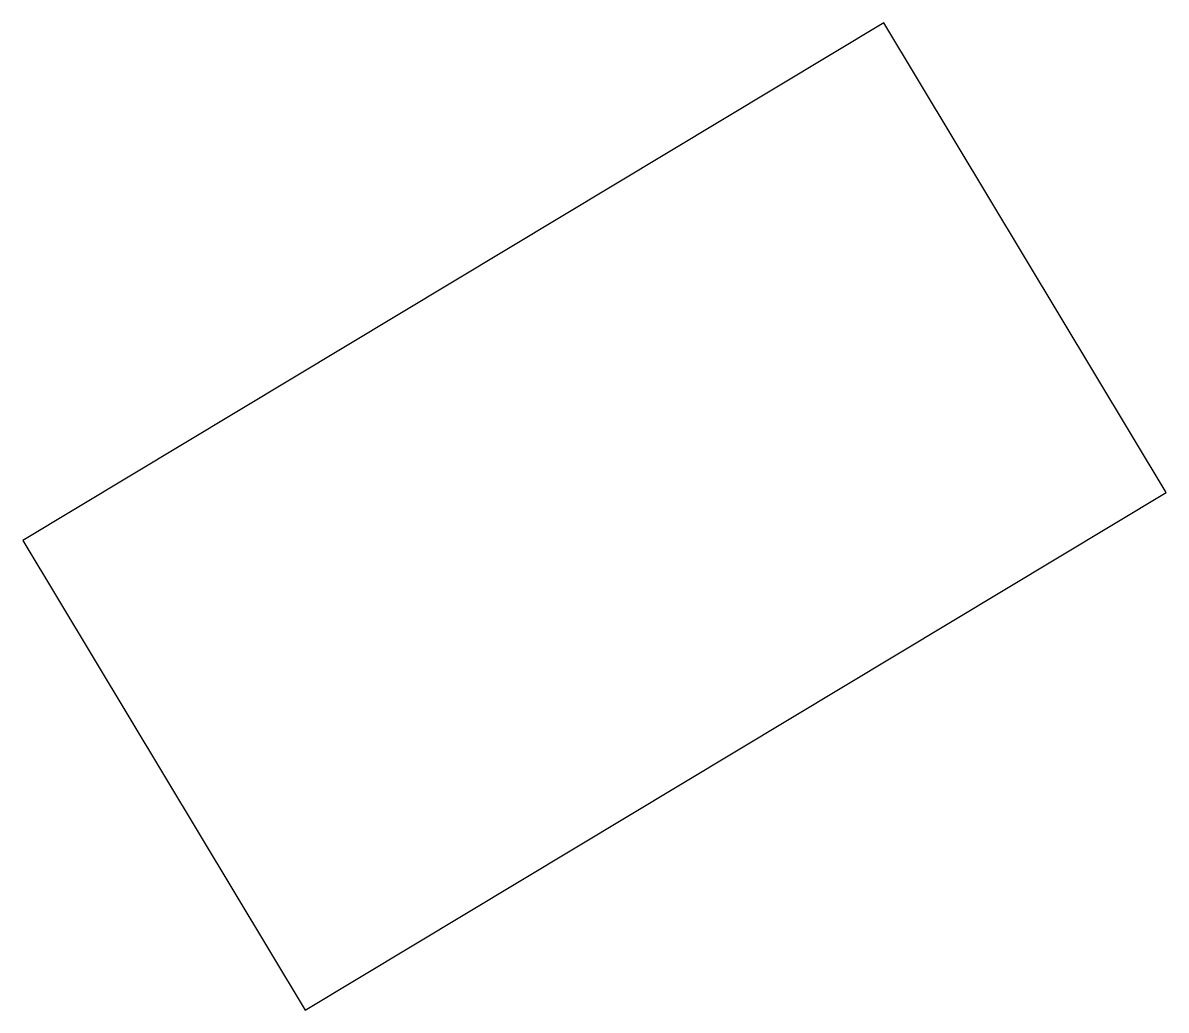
# Model space of a CAD drawing. Header units: metres. Extents: x 663423 to 663448, y 6968649.2 to 6968670.8.
import ezdxf

# ---------------------------------------------------------------- set-up
doc = ezdxf.new("R2010")
doc.units = ezdxf.units.M
doc.layers.add('GEORREF_3D', color=2, linetype='Continuous')

msp = doc.modelspace()

# ---------------------------------------------------------------- linework, layer by layer
at = {"layer": 'GEORREF_3D'}
for p, q in [((663441.835, 6968670.811, 547.25), (663441.835, 6968670.811, 553.25)), ((663437.121, 6968667.976, 547.25), (663437.121, 6968667.976, 553.25)), ((663432.408, 6968665.142, 547.25), (663432.408, 6968665.142, 553.25)), ((663427.695, 6968662.308, 547.25), (663427.695, 6968662.308, 553.25)), ((663448.019, 6968660.527, 547.25), (663448.019, 6968660.527, 553.25)), ((663422.981, 6968659.473, 547.25), (663422.981, 6968659.473, 553.25)), ((663443.305, 6968657.692, 547.25), (663443.305, 6968657.692, 553.25)), ((663438.592, 6968654.858, 547.25), (663438.592, 6968654.858, 553.25)), ((663433.879, 6968652.024, 547.25), (663433.879, 6968652.024, 553.25)), ((663429.165, 6968649.189, 547.25), (663429.165, 6968649.189, 553.25))]:
    msp.add_line(p, q, dxfattribs=at)
msp.add_polyline3d([(663429.165, 6968649.189, 547.25), (663448.019, 6968660.527, 547.25), (663441.835, 6968670.811, 547.25), (663422.981, 6968659.473, 547.25), (663429.165, 6968649.189, 547.25)], dxfattribs=at)

doc.saveas('drawing.dxf')
